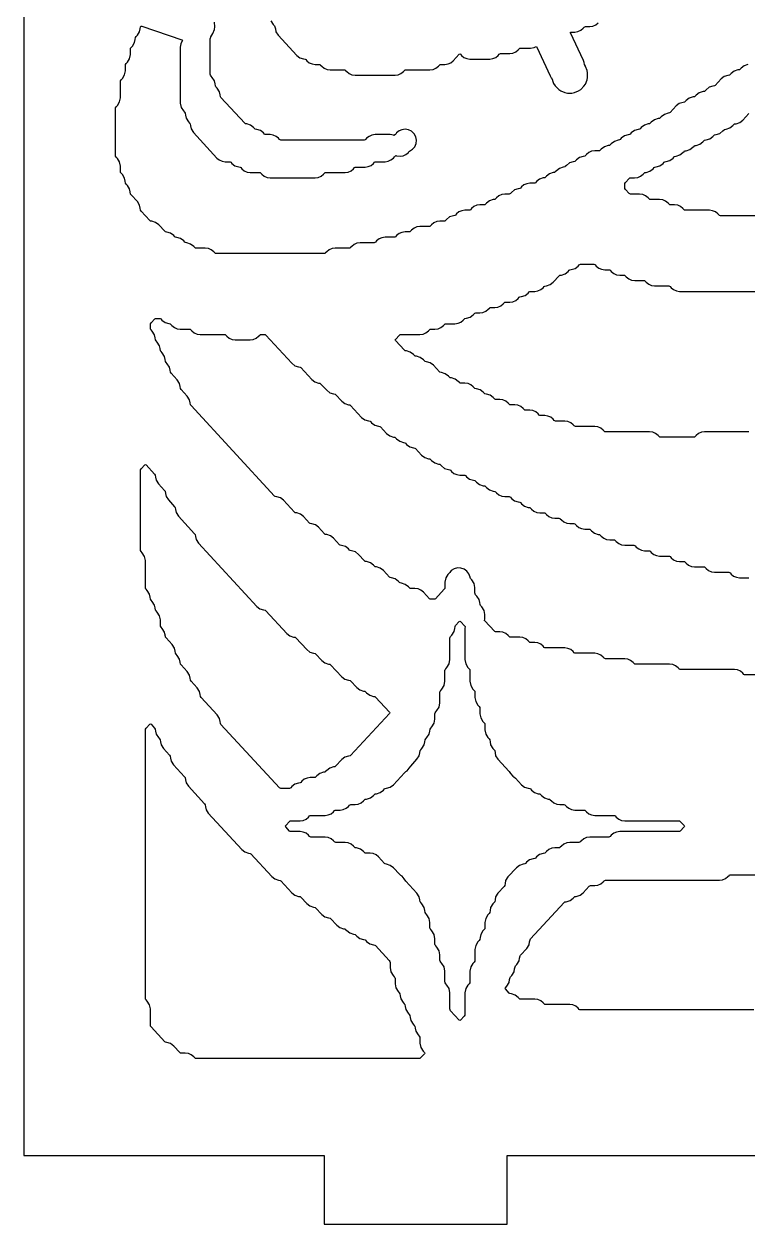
# Model space of a CAD drawing. Header units: millimetres. Extents: x 10 to 410, y 18 to 283.
# Drawn here: x 10 to 41.6, y 157 to 209.5 of the extents above; entities that cross this region are included whole.
import ezdxf

# ---------------------------------------------------------------- set-up
doc = ezdxf.new("R2010")
doc.units = ezdxf.units.MM
doc.layers.add('CUT', color=1, linetype='Continuous')

msp = doc.modelspace()

# ---------------------------------------------------------------- linework, layer by layer
at = {"layer": 'CUT'}
for points in [[(52.134, 157), (60.134, 157), (60.134, 160), (73.2679, 160), (73.2679, 280), (60.134, 280), (60.134, 283), (52.134, 283), (52.134, 280), (31.134, 280), (31.134, 283), (23.134, 283), (23.134, 280), (10, 280), (10, 160), (23.134, 160), (23.134, 157), (31.134, 157), (31.134, 160), (52.134, 160)], [(15.7159, 189.7896), (15.7394, 189.7521), (15.7563, 189.6625), (15.7574, 189.6628), (15.782, 189.5325), (15.8805, 189.3753), (16.1528, 189.0808), (16.1763, 189.0432), (16.1932, 188.9537), (16.1943, 188.9539), (16.2189, 188.8236), (16.3174, 188.6664), (16.5897, 188.3719), (16.6132, 188.3343), (16.6301, 188.2448), (16.6312, 188.245), (16.6558, 188.1147), (16.7543, 187.9576), (17.4635, 187.1905), (17.487, 187.1529), (17.5039, 187.0634), (17.505, 187.0636), (17.5296, 186.9333), (17.6281, 186.7761), (20.1866, 184.0086), (20.3224, 183.9048), (20.4853, 183.8528), (20.5515, 183.8436), (20.5769, 183.8228), (21.4973, 182.8272), (21.6331, 182.7234), (21.796, 182.6713), (21.8623, 182.6622), (21.8876, 182.6414), (22.3711, 182.1183), (22.5069, 182.0145), (22.6698, 181.9625), (22.7361, 181.9533), (22.7614, 181.9325), (23.0265, 181.6458), (23.1623, 181.5419), (23.3251, 181.4899), (23.3914, 181.4807), (23.4167, 181.46), (23.9003, 180.9369), (24.0361, 180.8331), (24.1989, 180.781), (24.2652, 180.7719), (24.2905, 180.7511), (24.5556, 180.4643), (24.6914, 180.3605), (24.8543, 180.3085), (24.9206, 180.2993), (24.9459, 180.2785), (24.9926, 180.228), (25.1283, 180.1242), (25.2912, 180.0722), (25.3575, 180.063), (25.3828, 180.0422), (25.9894, 179.3861), (26.0081, 179.3586), (25.9894, 179.3312), (24.2905, 177.4936), (24.2652, 177.4728), (24.1989, 177.4637), (24.0361, 177.4117), (23.9003, 177.3078), (23.6352, 177.021), (23.6099, 177.0003), (23.5436, 176.9911), (23.3807, 176.9391), (23.2449, 176.8352), (23.1983, 176.7848), (23.173, 176.764), (23.1067, 176.7548), (22.9438, 176.7028), (22.808, 176.599), (22.7614, 176.5485), (22.7361, 176.5277), (22.7036, 176.5232), (22.5198, 176.5232), (22.3841, 176.5044), (22.2586, 176.4495), (22.1527, 176.3626), (22.106, 176.3122), (22.0807, 176.2914), (22.0144, 176.2822), (21.8516, 176.2302), (21.7158, 176.1264), (21.6691, 176.0759), (21.6438, 176.0551), (21.6114, 176.0506), (21.2433, 176.0506), (21.2108, 176.0551), (21.1855, 176.0759), (18.6192, 178.8517), (18.5957, 178.8893), (18.5788, 178.9788), (18.5777, 178.9786), (18.5531, 179.1089), (18.4546, 179.2661), (17.7454, 180.0332), (17.7219, 180.0707), (17.705, 180.1602), (17.7039, 180.16), (17.6793, 180.2903), (17.5808, 180.4475), (17.3085, 180.742), (17.285, 180.7796), (17.2681, 180.8691), (17.267, 180.8689), (17.2424, 180.9992), (17.1439, 181.1564), (16.8716, 181.4509), (16.8481, 181.4884), (16.8312, 181.578), (16.8301, 181.5778), (16.8055, 181.7081), (16.707, 181.8652), (16.6532, 181.9235), (16.6296, 181.961), (16.6127, 182.0505), (16.6116, 182.0503), (16.587, 182.1806), (16.4885, 182.3378), (16.2163, 182.6323), (16.1927, 182.6699), (16.1758, 182.7594), (16.1747, 182.7592), (16.1501, 182.8895), (16.0516, 183.0467), (15.9978, 183.1049), (15.9743, 183.1425), (15.9661, 183.186), (15.9661, 183.4161), (15.9317, 183.5983), (15.8332, 183.7555), (15.7794, 183.8138), (15.7558, 183.8513), (15.7389, 183.9408), (15.7378, 183.9406), (15.7132, 184.0709), (15.6147, 184.2281), (15.5609, 184.2863), (15.5374, 184.3239), (15.5205, 184.4134), (15.5193, 184.4132), (15.4948, 184.5435), (15.3963, 184.7007), (15.3425, 184.7589), (15.3189, 184.7965), (15.3107, 184.84), (15.3107, 186.0153), (15.2763, 186.1975), (15.1778, 186.3547), (15.124, 186.4129), (15.1005, 186.4505), (15.0923, 186.494), (15.0923, 189.9448), (15.1005, 189.9883), (15.124, 190.0259), (15.2826, 190.1975), (15.3107, 190.2193), (15.3388, 190.1975)], [(29.2915, 183.0467), (29.2915, 181.6809), (29.3259, 181.4987), (29.4244, 181.3415), (29.4782, 181.2833), (29.5018, 181.2457), (29.51, 181.2022), (29.51, 180.7358), (29.5444, 180.5535), (29.6428, 180.3964), (29.6967, 180.3381), (29.7202, 180.3006), (29.7284, 180.257), (29.7284, 180.0269), (29.7628, 179.8447), (29.8613, 179.6875), (29.9151, 179.6293), (29.9387, 179.5917), (29.9469, 179.5482), (29.9469, 179.3181), (29.9813, 179.1358), (30.0797, 178.9787), (30.1336, 178.9204), (30.1571, 178.8829), (30.1653, 178.8393), (30.1653, 178.6092), (30.1997, 178.427), (30.2982, 178.2698), (30.352, 178.2116), (30.3756, 178.174), (30.3925, 178.0845), (30.3936, 178.0847), (30.4182, 177.9544), (30.5166, 177.7972), (30.5705, 177.739), (30.594, 177.7014), (30.6109, 177.6119), (30.612, 177.6121), (30.6366, 177.4818), (30.7351, 177.3246), (31.2258, 176.7938), (31.2874, 176.6955), (31.3846, 176.5823), (31.436, 176.55), (31.4994, 176.4979), (31.7645, 176.2112), (31.9003, 176.1073), (32.0632, 176.0553), (32.1294, 176.0461), (32.1547, 176.0254), (32.2014, 175.9749), (32.3372, 175.871), (32.5001, 175.819), (32.5663, 175.8099), (32.5916, 175.7891), (32.6383, 175.7386), (32.7741, 175.6348), (32.937, 175.5827), (33.0032, 175.5736), (33.0285, 175.5528), (33.0752, 175.5023), (33.1811, 175.4154), (33.3066, 175.3605), (33.4423, 175.3418), (33.6261, 175.3418), (33.6586, 175.3373), (33.6839, 175.3165), (33.7305, 175.2661), (33.8364, 175.1792), (33.962, 175.1243), (34.0977, 175.1055), (34.4999, 175.1055), (34.5324, 175.101), (34.5577, 175.0802), (34.6043, 175.0298), (34.7102, 174.9429), (34.8358, 174.888), (34.9715, 174.8692), (35.8106, 174.8692), (35.8431, 174.8647), (35.8684, 174.8439), (35.915, 174.7935), (36.0209, 174.7066), (36.1465, 174.6517), (36.2822, 174.6329), (38.6505, 174.6329), (38.6829, 174.6284), (38.7083, 174.6076), (38.878, 174.4241), (38.8966, 174.3966), (38.878, 174.3692), (38.7083, 174.1856), (38.6829, 174.1648), (38.6505, 174.1603), (36.0637, 174.1603), (35.928, 174.1416), (35.8025, 174.0867), (35.6966, 173.9998), (35.6499, 173.9493), (35.6246, 173.9285), (35.5922, 173.9241), (34.753, 173.9241), (34.6173, 173.9053), (34.4918, 173.8504), (34.3859, 173.7635), (34.3392, 173.713), (34.3139, 173.6923), (34.2815, 173.6878), (33.8792, 173.6878), (33.7435, 173.669), (33.618, 173.6141), (33.5121, 173.5272), (33.4654, 173.4767), (33.4401, 173.456), (33.4077, 173.4515), (33.2239, 173.4515), (33.0882, 173.4327), (32.9626, 173.3778), (32.8567, 173.2909), (32.8101, 173.2405), (32.7848, 173.2197), (32.7185, 173.2105), (32.5557, 173.1585), (32.4199, 173.0547), (32.3732, 173.0042), (32.3479, 172.9834), (32.2816, 172.9742), (32.1188, 172.9222), (31.983, 172.8184), (31.9363, 172.7679), (31.911, 172.7471), (31.8447, 172.7379), (31.6819, 172.6859), (31.5461, 172.5821), (31.172, 172.1775), (31.0735, 172.0203), (31.0489, 171.89), (31.0478, 171.8902), (31.0309, 171.8007), (31.0074, 171.7631), (30.7351, 171.4686), (30.6366, 171.3114), (30.612, 171.1811), (30.6109, 171.1813), (30.594, 171.0918), (30.5705, 171.0543), (30.5166, 170.996), (30.4182, 170.8389), (30.3936, 170.7086), (30.3925, 170.7088), (30.3756, 170.6193), (30.352, 170.5817), (30.2982, 170.5235), (30.1997, 170.3663), (30.1653, 170.184), (30.1653, 169.9539), (30.1571, 169.9104), (30.1336, 169.8728), (30.0797, 169.8146), (29.9813, 169.6574), (29.9567, 169.5271), (29.9556, 169.5273), (29.9387, 169.4378), (29.9151, 169.4003), (29.8613, 169.342), (29.7628, 169.1848), (29.7284, 169.0026), (29.7284, 168.5362), (29.7202, 168.4927), (29.6967, 168.4551), (29.6428, 168.3969), (29.5444, 168.2397), (29.51, 168.0574), (29.51, 167.5911), (29.5018, 167.5475), (29.4782, 167.51), (29.4244, 167.4517), (29.3259, 167.2946), (29.2915, 167.1123), (29.2915, 166.1734), (29.2833, 166.1298), (29.2598, 166.0922), (29.1011, 165.9206), (29.0731, 165.8989), (29.045, 165.9206), (28.6679, 166.3285), (28.6444, 166.3661), (28.6362, 166.4096), (28.6362, 167.1123), (28.6018, 167.2946), (28.5033, 167.4517), (28.4495, 167.51), (28.4259, 167.5475), (28.4177, 167.5911), (28.4177, 168.0574), (28.3833, 168.2397), (28.2849, 168.3969), (28.231, 168.4551), (28.2075, 168.4927), (28.1993, 168.5362), (28.1993, 168.7663), (28.1649, 168.9486), (28.0664, 169.1057), (28.0126, 169.164), (27.989, 169.2015), (27.9808, 169.2451), (27.9808, 169.4752), (27.9464, 169.6574), (27.848, 169.8146), (27.7941, 169.8728), (27.7706, 169.9104), (27.7624, 169.9539), (27.7624, 170.184), (27.728, 170.3663), (27.6295, 170.5235), (27.5757, 170.5817), (27.5521, 170.6193), (27.5352, 170.7088), (27.5341, 170.7086), (27.5095, 170.8389), (27.4111, 170.996), (27.3572, 171.0543), (27.3337, 171.0918), (27.3168, 171.1813), (27.3157, 171.1811), (27.2911, 171.3114), (27.1926, 171.4686), (26.7019, 171.9994), (26.6403, 172.0977), (26.5431, 172.2109), (26.4917, 172.2433), (26.4283, 172.2953), (26.1632, 172.5821), (26.0274, 172.6859), (25.8646, 172.7379), (25.7983, 172.7471), (25.773, 172.7679), (25.5079, 173.0546), (25.402, 173.1415), (25.2764, 173.1964), (25.1407, 173.2152), (24.9569, 173.2152), (24.9245, 173.2197), (24.8992, 173.2405), (24.8525, 173.2909), (24.7167, 173.3948), (24.5539, 173.4468), (24.4876, 173.456), (24.4623, 173.4767), (24.4156, 173.5272), (24.3097, 173.6141), (24.1842, 173.669), (24.0485, 173.6878), (23.6462, 173.6878), (23.6138, 173.6923), (23.5885, 173.713), (23.5418, 173.7635), (23.4359, 173.8504), (23.3104, 173.9053), (23.1747, 173.9241), (22.554, 173.9241), (22.5215, 173.9285), (22.4962, 173.9493), (22.4496, 173.9998), (22.3437, 174.0867), (22.2181, 174.1416), (22.0824, 174.1603), (21.6802, 174.1603), (21.6477, 174.1648), (21.6224, 174.1856), (21.4527, 174.3692), (21.434, 174.3966), (21.4527, 174.4241), (21.6224, 174.6076), (21.6477, 174.6284), (21.6802, 174.6329), (22.0824, 174.6329), (22.2181, 174.6517), (22.3437, 174.7066), (22.4496, 174.7935), (22.4962, 174.8439), (22.5215, 174.8647), (22.554, 174.8692), (23.1747, 174.8692), (23.3104, 174.888), (23.4359, 174.9429), (23.5418, 175.0298), (23.5885, 175.0802), (23.6138, 175.101), (23.6462, 175.1055), (23.83, 175.1055), (23.9657, 175.1243), (24.0913, 175.1792), (24.1972, 175.2661), (24.2438, 175.3165), (24.2691, 175.3373), (24.3016, 175.3418), (24.4854, 175.3418), (24.6211, 175.3605), (24.7466, 175.4154), (24.8525, 175.5023), (24.8992, 175.5528), (24.9245, 175.5736), (24.9908, 175.5827), (25.1536, 175.6348), (25.2894, 175.7386), (25.3361, 175.7891), (25.3614, 175.8099), (25.4277, 175.819), (25.5905, 175.871), (25.7263, 175.9749), (25.773, 176.0254), (25.7983, 176.0461), (25.8646, 176.0553), (26.0274, 176.1073), (26.1632, 176.2112), (26.6468, 176.7342), (26.7102, 176.7862), (26.7616, 176.8186), (26.8587, 176.9318), (26.9203, 177.0301), (27.1926, 177.3246), (27.2911, 177.4818), (27.3157, 177.6121), (27.3168, 177.6119), (27.3337, 177.7014), (27.3572, 177.739), (27.4111, 177.7972), (27.5095, 177.9544), (27.5341, 178.0847), (27.5352, 178.0845), (27.5521, 178.174), (27.5757, 178.2116), (27.6295, 178.2698), (27.728, 178.427), (27.7526, 178.5573), (27.7537, 178.5571), (27.7706, 178.6466), (27.7941, 178.6841), (27.848, 178.7424), (27.9464, 178.8995), (27.9808, 179.0818), (27.9808, 179.3119), (27.989, 179.3554), (28.0126, 179.393), (28.0664, 179.4512), (28.1649, 179.6084), (28.1993, 179.7907), (28.1993, 180.257), (28.2075, 180.3006), (28.231, 180.3381), (28.2849, 180.3964), (28.3833, 180.5535), (28.4177, 180.7358), (28.4177, 181.2022), (28.4259, 181.2457), (28.4495, 181.2833), (28.5033, 181.3415), (28.6018, 181.4987), (28.6362, 181.6809), (28.6362, 182.6199), (28.6444, 182.6634), (28.6679, 182.701), (28.7218, 182.7592), (28.8202, 182.9164), (28.8448, 183.0467), (28.846, 183.0465), (28.8628, 183.136), (28.8864, 183.1736), (29.045, 183.3452), (29.0731, 183.3669), (29.1011, 183.3452), (29.2915, 183.1392), (29.2947, 183.1422), (29.3051, 183.1303)], [(15.7159, 178.6841), (15.7394, 178.6466), (15.7563, 178.5571), (15.7574, 178.5573), (15.782, 178.427), (15.8805, 178.2698), (15.9343, 178.2116), (15.9578, 178.174), (15.9747, 178.0845), (15.9759, 178.0847), (16.0005, 177.9544), (16.0989, 177.7972), (16.3712, 177.5027), (16.3947, 177.4651), (16.4116, 177.3756), (16.4128, 177.3758), (16.4374, 177.2455), (16.5358, 177.0884), (17.0266, 176.5576), (17.0501, 176.52), (17.067, 176.4305), (17.0681, 176.4307), (17.0927, 176.3004), (17.1912, 176.1432), (17.9004, 175.3761), (17.9239, 175.3386), (17.9408, 175.249), (17.9419, 175.2493), (17.9665, 175.1189), (18.065, 174.9618), (19.5313, 173.3757), (19.6671, 173.2719), (19.8299, 173.2199), (19.8962, 173.2107), (19.9215, 173.1899), (20.842, 172.1943), (20.9778, 172.0905), (21.1406, 172.0384), (21.2069, 172.0293), (21.2322, 172.0085), (21.7158, 171.4854), (21.8516, 171.3816), (22.0144, 171.3296), (22.0807, 171.3204), (22.106, 171.2996), (22.3711, 171.0129), (22.5069, 170.909), (22.6698, 170.857), (22.7361, 170.8478), (22.7614, 170.8271), (23.0265, 170.5403), (23.1623, 170.4364), (23.3251, 170.3844), (23.3914, 170.3753), (23.4167, 170.3545), (23.6818, 170.0677), (23.8176, 169.9639), (23.9805, 169.9119), (24.0468, 169.9027), (24.0721, 169.8819), (24.1187, 169.8314), (24.2545, 169.7276), (24.4174, 169.6756), (24.4837, 169.6664), (24.509, 169.6456), (24.5556, 169.5951), (24.6914, 169.4913), (24.8543, 169.4393), (24.9206, 169.4301), (24.9459, 169.4093), (24.9926, 169.3589), (25.1283, 169.255), (25.2912, 169.203), (25.3575, 169.1938), (25.3828, 169.173), (25.983, 168.5238), (26.0066, 168.4862), (26.0148, 168.4427), (26.0148, 168.2126), (26.0492, 168.0303), (26.1476, 167.8732), (26.2015, 167.8149), (26.225, 167.7774), (26.2332, 167.7338), (26.2332, 167.5037), (26.2676, 167.3215), (26.3661, 167.1643), (26.4199, 167.1061), (26.4435, 167.0685), (26.4603, 166.979), (26.4615, 166.9792), (26.4861, 166.8489), (26.5845, 166.6917), (26.6384, 166.6335), (26.6619, 166.5959), (26.6788, 166.5064), (26.6799, 166.5066), (26.7045, 166.3763), (26.803, 166.2192), (26.8568, 166.1609), (26.8804, 166.1234), (26.8972, 166.0338), (26.8984, 166.0341), (26.923, 165.9038), (27.0214, 165.7466), (27.0753, 165.6884), (27.0988, 165.6508), (27.1157, 165.5613), (27.1168, 165.5615), (27.1414, 165.4312), (27.2399, 165.274), (27.2937, 165.2158), (27.3173, 165.1782), (27.3255, 165.1347), (27.3255, 164.9046), (27.3599, 164.7223), (27.4583, 164.5652), (27.5185, 164.5), (27.5372, 164.4726), (27.5185, 164.4451), (27.3488, 164.2616), (27.3235, 164.2408), (27.2911, 164.2363), (17.5296, 164.2363), (17.4972, 164.2408), (17.4718, 164.2616), (17.4252, 164.312), (17.3193, 164.3989), (17.1938, 164.4538), (17.0581, 164.4726), (16.8743, 164.4726), (16.8418, 164.4771), (16.8165, 164.4978), (16.5514, 164.7846), (16.4156, 164.8884), (16.2527, 164.9405), (16.1865, 164.9496), (16.1611, 164.9704), (15.5609, 165.6197), (15.5374, 165.6572), (15.5292, 165.7008), (15.5292, 166.4034), (15.4948, 166.5857), (15.3963, 166.7429), (15.3425, 166.8011), (15.3189, 166.8387), (15.3107, 166.8822), (15.3107, 178.603), (15.3189, 178.6466), (15.3425, 178.6841), (15.5011, 178.8557), (15.5292, 178.8775), (15.5572, 178.8557)]]:
    msp.add_lwpolyline(points, close=True, dxfattribs=at)
for points in [[(41.675, 207.7084), (41.5121, 207.6564), (41.3763, 207.5525), (41.3297, 207.5021), (41.3043, 207.4813), (41.2381, 207.4721), (41.0752, 207.4201), (40.9394, 207.3163), (40.8928, 207.2658), (40.8674, 207.245), (40.8012, 207.2358), (40.6383, 207.1838), (40.5025, 207.08), (40.2374, 206.7932), (40.2121, 206.7724), (40.1458, 206.7633), (39.983, 206.7112), (39.8472, 206.6074), (39.8005, 206.5569), (39.7752, 206.5361), (39.7089, 206.527), (39.5461, 206.4749), (39.4103, 206.3711), (39.3636, 206.3206), (39.3383, 206.2998), (39.272, 206.2907), (39.1092, 206.2387), (38.9734, 206.1348), (38.9267, 206.0843), (38.9014, 206.0636), (38.8351, 206.0544), (38.6723, 206.0024), (38.5365, 205.8985), (38.2714, 205.6118), (38.246, 205.591), (38.1798, 205.5818), (38.0169, 205.5298), (37.8811, 205.426), (37.8345, 205.3755), (37.8091, 205.3547), (37.7429, 205.3455), (37.58, 205.2935), (37.4442, 205.1897), (37.3976, 205.1392), (37.3722, 205.1184), (37.306, 205.1092), (37.1431, 205.0572), (37.0073, 204.9534), (36.9607, 204.9029), (36.9353, 204.8821), (36.8691, 204.873), (36.7062, 204.8209), (36.5704, 204.7171), (36.5238, 204.6666), (36.4984, 204.6458), (36.4322, 204.6367), (36.2693, 204.5846), (36.1335, 204.4808), (36.0869, 204.4303), (36.0615, 204.4096), (35.9953, 204.4004), (35.8324, 204.3484), (35.6966, 204.2445), (35.6499, 204.194), (35.6246, 204.1733), (35.5584, 204.1641), (35.3955, 204.1121), (35.2597, 204.0082), (35.213, 203.9578), (35.1877, 203.937), (35.1553, 203.9325), (34.9715, 203.9325), (34.8358, 203.9137), (34.7102, 203.8588), (34.6043, 203.7719), (34.5577, 203.7215), (34.5324, 203.7007), (34.4661, 203.6915), (34.3033, 203.6395), (34.1675, 203.5357), (34.1208, 203.4852), (34.0955, 203.4644), (34.0292, 203.4552), (33.8664, 203.4032), (33.7306, 203.2994), (33.6839, 203.2489), (33.6586, 203.2281), (33.5923, 203.219), (33.4295, 203.1669), (33.2937, 203.0631), (33.247, 203.0126), (33.2217, 202.9918), (33.1554, 202.9827), (32.9926, 202.9306), (32.8568, 202.8268), (32.8101, 202.7763), (32.7848, 202.7555), (32.7185, 202.7464), (32.5557, 202.6944), (32.4199, 202.5905), (32.3732, 202.54), (32.3479, 202.5193), (32.3154, 202.5148), (32.1316, 202.5148), (31.9959, 202.496), (31.8704, 202.4411), (31.7645, 202.3542), (31.7178, 202.3037), (31.6925, 202.283), (31.6262, 202.2738), (31.4634, 202.2218), (31.3276, 202.1179), (31.2809, 202.0675), (31.2556, 202.0467), (31.2232, 202.0422), (31.0394, 202.0422), (30.9037, 202.0234), (30.7781, 201.9685), (30.6722, 201.8816), (30.6256, 201.8312), (30.6003, 201.8104), (30.534, 201.8012), (30.3712, 201.7492), (30.2354, 201.6454), (30.1887, 201.5949), (30.1634, 201.5741), (30.1309, 201.5696), (29.9471, 201.5696), (29.8114, 201.5509), (29.6859, 201.496), (29.58, 201.409), (29.5333, 201.3586), (29.508, 201.3378), (29.4756, 201.3333), (29.2918, 201.3333), (29.1561, 201.3146), (29.0305, 201.2597), (28.9246, 201.1728), (28.878, 201.1223), (28.8527, 201.1015), (28.7864, 201.0924), (28.6236, 201.0403), (28.4878, 200.9365), (28.4411, 200.886), (28.4158, 200.8652), (28.3833, 200.8608), (28.1995, 200.8608), (28.0638, 200.842), (27.9383, 200.7871), (27.8324, 200.7002), (27.7857, 200.6497), (27.7604, 200.629), (27.728, 200.6245), (27.3257, 200.6245), (27.19, 200.6057), (27.0645, 200.5508), (26.9586, 200.4639), (26.9119, 200.4135), (26.8866, 200.3927), (26.8542, 200.3882), (26.6704, 200.3882), (26.5346, 200.3694), (26.4091, 200.3145), (26.3032, 200.2276), (26.2566, 200.1772), (26.2313, 200.1564), (26.1988, 200.1519), (25.7966, 200.1519), (25.6608, 200.1331), (25.5353, 200.0782), (25.4294, 199.9913), (25.3828, 199.9409), (25.3575, 199.9201), (25.325, 199.9156), (24.7043, 199.9156), (24.5686, 199.8968), (24.4431, 199.8419), (24.3372, 199.755), (24.2905, 199.7046), (24.2652, 199.6838), (24.2328, 199.6793), (23.6121, 199.6793), (23.4763, 199.6606), (23.3508, 199.6057), (23.2449, 199.5187), (23.1983, 199.4683), (23.173, 199.4475), (23.1405, 199.443), (18.4034, 199.443), (18.371, 199.4475), (18.3456, 199.4683), (18.299, 199.5187), (18.1931, 199.6057), (18.0676, 199.6606), (17.9319, 199.6793), (17.5296, 199.6793), (17.4972, 199.6838), (17.4718, 199.7046), (17.4252, 199.7551), (17.2894, 199.8589), (17.1265, 199.9109), (17.0603, 199.9201), (17.0349, 199.9409), (16.9883, 199.9914), (16.8525, 200.0952), (16.6896, 200.1472), (16.6234, 200.1564), (16.598, 200.1772), (16.5514, 200.2276), (16.4156, 200.3315), (16.2527, 200.3835), (16.1865, 200.3927), (16.1611, 200.4135), (15.896, 200.7002), (15.7602, 200.8041), (15.5974, 200.8561), (15.5311, 200.8652), (15.5058, 200.886), (15.124, 201.299), (15.1005, 201.3366), (15.0836, 201.4261), (15.0824, 201.4259), (15.0579, 201.5562), (14.9594, 201.7133), (14.6871, 202.0078), (14.6636, 202.0454), (14.6467, 202.1349), (14.6455, 202.1347), (14.621, 202.265), (14.5225, 202.4222), (14.4687, 202.4804), (14.4451, 202.518), (14.4282, 202.6075), (14.4271, 202.6073), (14.4025, 202.7376), (14.304, 202.8948), (14.2502, 202.953), (14.2267, 202.9906), (14.2185, 203.0341), (14.2185, 203.2642), (14.1841, 203.4465), (14.0856, 203.6036), (14.0318, 203.6619), (14.0082, 203.6994), (14, 203.743), (14, 205.776), (14.0082, 205.8196), (14.0318, 205.8571), (14.0856, 205.9154), (14.1841, 206.0725), (14.2185, 206.2548), (14.2185, 206.9574), (14.2267, 207.001), (14.2502, 207.0386), (14.304, 207.0968), (14.4025, 207.254), (14.4369, 207.4362), (14.4369, 207.6663), (14.4451, 207.7099), (14.4687, 207.7474), (14.5225, 207.8057), (14.621, 207.9628), (14.6554, 208.1451), (14.6554, 208.3752), (14.6636, 208.4187), (14.6871, 208.4563), (14.7409, 208.5145), (14.8394, 208.6717), (14.864, 208.802), (14.8651, 208.8018), (14.882, 208.8913), (14.9056, 208.9289), (14.9594, 208.9871), (15.0579, 209.1443), (15.0824, 209.2746), (15.0836, 209.2744), (15.1005, 209.3639), (15.1137, 209.385), (15.1201, 209.3901), (15.1529, 209.384), (16.9056, 208.7852), (16.9351, 208.7693), (16.9218, 208.7491), (16.8608, 208.6179), (16.8399, 208.4748), (16.8399, 206.0185), (16.8743, 205.8362), (16.9727, 205.6791), (17.0266, 205.6208), (17.0501, 205.5833), (17.067, 205.4938), (17.0681, 205.494), (17.0927, 205.3637), (17.1912, 205.2065), (17.245, 205.1483), (17.2685, 205.1107), (17.2854, 205.0212), (17.2866, 205.0214), (17.3112, 204.8911), (17.4096, 204.7339), (18.439, 203.6205), (18.5449, 203.5336), (18.6704, 203.4787), (18.8061, 203.4599), (18.9899, 203.4599), (19.0224, 203.4554), (19.0477, 203.4346), (19.0944, 203.3842), (19.2302, 203.2803), (19.393, 203.2283), (19.4593, 203.2191), (19.4846, 203.1984), (19.5313, 203.1479), (19.6372, 203.061), (19.7627, 203.0061), (19.8984, 202.9873), (20.3006, 202.9873), (20.3331, 202.9829), (20.3584, 202.9621), (20.4051, 202.9116), (20.511, 202.8247), (20.6365, 202.7698), (20.7722, 202.7511), (22.7378, 202.7511), (22.8735, 202.7698), (22.999, 202.8247), (23.1049, 202.9116), (23.1516, 202.9621), (23.1769, 202.9829), (23.2093, 202.9873), (24.0485, 202.9873), (24.1842, 203.0061), (24.3097, 203.061), (24.4156, 203.1479), (24.4623, 203.1984), (24.4876, 203.2191), (24.52, 203.2236), (24.9223, 203.2236), (25.058, 203.2424), (25.1835, 203.2973), (25.2894, 203.3842), (25.3361, 203.4346), (25.3614, 203.4554), (25.3938, 203.4599), (25.7961, 203.4599), (25.9318, 203.4787), (26.0573, 203.5336), (26.1632, 203.6205), (26.2099, 203.6709), (26.2568, 203.7094), (26.2851, 203.7273), (26.3021, 203.719), (26.4514, 203.6962), (26.5871, 203.715), (26.7127, 203.7699), (26.8186, 203.8568), (26.8589, 203.9164), (26.8707, 203.9195), (26.9984, 204.0003), (27.0961, 204.1154), (27.155, 204.2545), (27.1696, 204.4049), (27.1387, 204.5527), (27.065, 204.6846), (26.9554, 204.7885), (26.8197, 204.8548), (26.6704, 204.8776), (26.5346, 204.8589), (26.4091, 204.804), (26.3032, 204.7171), (26.3032, 204.7171), (26.2629, 204.6575), (26.2511, 204.6543), (26.2511, 204.6543), (26.1814, 204.6102), (26.1643, 204.6185), (26.015, 204.6414), (25.3597, 204.6414), (25.2239, 204.6226), (25.0984, 204.5677), (24.9925, 204.4808), (24.9459, 204.4303), (24.9206, 204.4096), (24.8881, 204.4051), (21.2433, 204.4051), (21.2108, 204.4096), (21.1855, 204.4303), (21.1389, 204.4808), (21.033, 204.5677), (20.9074, 204.6226), (20.7717, 204.6414), (20.5879, 204.6414), (20.5555, 204.6458), (20.5302, 204.6666), (20.4835, 204.7171), (20.3477, 204.8209), (20.1848, 204.873), (20.1186, 204.8821), (20.0933, 204.9029), (20.0466, 204.9534), (19.9108, 205.0572), (19.7479, 205.1092), (19.6817, 205.1184), (19.6563, 205.1392), (18.6192, 206.261), (18.5957, 206.2986), (18.5788, 206.3881), (18.5777, 206.3879), (18.5531, 206.5182), (18.4546, 206.6754), (18.4008, 206.7336), (18.3772, 206.7712), (18.3603, 206.8607), (18.3592, 206.8605), (18.3346, 206.9908), (18.2361, 207.1479), (18.1823, 207.2062), (18.1588, 207.2437), (18.1506, 207.2873), (18.1506, 208.8344), (18.1562, 208.871), (18.1746, 208.9082), (18.175, 208.9089), (18.1799, 208.9155), (18.2655, 209.063), (18.3285, 209.2476), (18.3435, 209.3599), (18.3311, 209.5546)], [(20.8064, 209.6168), (20.9048, 209.4597), (20.9587, 209.4014), (20.9822, 209.3639), (20.9991, 209.2744), (21.0002, 209.2746), (21.0248, 209.1443), (21.1233, 208.9871), (21.9342, 208.1099), (22.07, 208.0061), (22.2329, 207.954), (22.2992, 207.9449), (22.3245, 207.9241), (22.3711, 207.8737), (22.477, 207.7867), (22.6025, 207.7318), (22.7383, 207.7131), (22.9221, 207.7131), (22.9545, 207.7086), (22.9798, 207.6878), (23.0265, 207.6374), (23.1324, 207.5505), (23.2579, 207.4956), (23.3936, 207.4768), (24.0143, 207.4768), (24.0468, 207.4723), (24.0721, 207.4515), (24.1187, 207.4011), (24.2246, 207.3142), (24.3501, 207.2593), (24.4859, 207.2405), (26.233, 207.2405), (26.3687, 207.2593), (26.4942, 207.3142), (26.6001, 207.4011), (26.6468, 207.4515), (26.6721, 207.4723), (26.7045, 207.4768), (27.7621, 207.4768), (27.8978, 207.4956), (28.0234, 207.5505), (28.1293, 207.6374), (28.1759, 207.6878), (28.2012, 207.7086), (28.2337, 207.7131), (28.4175, 207.7131), (28.5532, 207.7318), (28.6787, 207.7867), (28.7846, 207.8737), (29.045, 208.1553), (29.0731, 208.1771), (29.1011, 208.1553), (29.1431, 208.1099), (29.249, 208.023), (29.3745, 207.9681), (29.5102, 207.9494), (30.3835, 207.9494), (30.5193, 207.9681), (30.6448, 208.023), (30.7507, 208.1099), (30.7973, 208.1604), (30.8226, 208.1812), (30.8551, 208.1857), (31.2573, 208.1857), (31.3931, 208.2044), (31.5186, 208.2593), (31.6245, 208.3462), (31.6711, 208.3967), (31.6964, 208.4175), (31.7289, 208.4219), (32.1594, 208.4219), (32.3217, 208.449), (32.3838, 208.4826), (32.4233, 208.4963), (32.4432, 208.4671), (33.0212, 207.2175), (33.0708, 207.133), (33.0795, 207.1211), (33.1221, 207.0239), (33.125, 207.0091), (33.1692, 206.8812), (33.246, 206.7697), (33.2859, 206.726), (33.2878, 206.7277), (33.396, 206.6196), (33.4901, 206.5567), (33.6704, 206.482), (33.7814, 206.4599), (33.9765, 206.4599), (34.0876, 206.482), (34.2678, 206.5567), (34.362, 206.6196), (34.4999, 206.7575), (34.5628, 206.8517), (34.6375, 207.0319), (34.6596, 207.143), (34.6596, 207.3381), (34.6375, 207.4491), (34.5628, 207.6293), (34.5609, 207.6322), (34.526, 207.7118), (34.5056, 207.7966), (34.4734, 207.8892), (33.9166, 209.0928), (33.9078, 209.1252), (33.9409, 209.1308), (34.0972, 209.1308), (34.2329, 209.1496), (34.3584, 209.2045), (34.4643, 209.2914), (34.511, 209.3418), (34.5363, 209.3626), (34.5687, 209.3671), (34.7526, 209.3671), (34.8883, 209.3859), (35.0138, 209.4408), (35.1197, 209.5277)], [(44.3302, 201.097), (40.4669, 201.097), (40.4345, 201.1015), (40.4091, 201.1223), (40.3625, 201.1728), (40.2566, 201.2597), (40.1311, 201.3146), (39.9954, 201.3333), (38.9378, 201.3333), (38.9053, 201.3378), (38.88, 201.3586), (38.8333, 201.409), (38.7274, 201.496), (38.6019, 201.5509), (38.4662, 201.5696), (38.2824, 201.5696), (38.25, 201.5741), (38.2246, 201.5949), (38.178, 201.6453), (38.0721, 201.7322), (37.9466, 201.7871), (37.8109, 201.8059), (37.4086, 201.8059), (37.3762, 201.8104), (37.3508, 201.8312), (37.3042, 201.8816), (37.1983, 201.9685), (37.0728, 202.0234), (36.9371, 202.0422), (36.5348, 202.0422), (36.5024, 202.0467), (36.477, 202.0675), (36.3137, 202.2441), (36.2902, 202.2817), (36.2819, 202.3253), (36.2819, 202.468), (36.2902, 202.5116), (36.3137, 202.5491), (36.477, 202.7258), (36.5024, 202.7466), (36.5348, 202.7511), (36.7186, 202.7511), (36.8543, 202.7698), (36.9798, 202.8247), (37.0857, 202.9116), (37.1324, 202.9621), (37.1577, 202.9829), (37.224, 202.992), (37.3868, 203.044), (37.5226, 203.1479), (37.5693, 203.1984), (37.5946, 203.2191), (37.6609, 203.2283), (37.8237, 203.2803), (37.9595, 203.3842), (38.0062, 203.4346), (38.0315, 203.4554), (38.0978, 203.4646), (38.2606, 203.5166), (38.3964, 203.6205), (38.4431, 203.6709), (38.4684, 203.6917), (38.5347, 203.7009), (38.6975, 203.7529), (38.8333, 203.8567), (38.88, 203.9072), (38.9053, 203.928), (38.9716, 203.9372), (39.1344, 203.9892), (39.2702, 204.093), (39.3169, 204.1435), (39.3422, 204.1643), (39.4085, 204.1735), (39.5713, 204.2255), (39.7071, 204.3293), (39.7538, 204.3798), (39.7791, 204.4006), (39.8454, 204.4097), (40.0082, 204.4618), (40.144, 204.5656), (40.1907, 204.6161), (40.216, 204.6369), (40.2823, 204.646), (40.4451, 204.6981), (40.5809, 204.8019), (40.6276, 204.8524), (40.6529, 204.8731), (40.7192, 204.8823), (40.882, 204.9343), (41.0178, 205.0382), (41.0645, 205.0887), (41.0898, 205.1094), (41.1561, 205.1186), (41.3189, 205.1706), (41.4547, 205.2745), (41.7198, 205.5612)], [(41.7088, 191.6456), (39.7774, 191.6456), (39.6417, 191.6268), (39.5162, 191.5719), (39.4102, 191.485), (39.3636, 191.4346), (39.3383, 191.4138), (39.3058, 191.4093), (37.8455, 191.4093), (37.8131, 191.4138), (37.7877, 191.4346), (37.7411, 191.485), (37.6352, 191.5719), (37.5097, 191.6268), (37.374, 191.6456), (35.4426, 191.6456), (35.4101, 191.6501), (35.3848, 191.6708), (35.3381, 191.7213), (35.2322, 191.8082), (35.1067, 191.8631), (34.971, 191.8819), (34.1318, 191.8819), (34.0994, 191.8863), (34.0741, 191.9071), (34.0274, 191.9576), (33.9215, 192.0445), (33.796, 192.0994), (33.6603, 192.1181), (33.258, 192.1181), (33.2256, 192.1226), (33.2003, 192.1434), (33.1536, 192.1939), (33.0477, 192.2808), (32.9222, 192.3357), (32.7865, 192.3544), (32.6027, 192.3544), (32.5702, 192.3589), (32.5449, 192.3797), (32.4983, 192.4301), (32.3924, 192.517), (32.2669, 192.5719), (32.1311, 192.5907), (31.9473, 192.5907), (31.9149, 192.5952), (31.8896, 192.616), (31.8429, 192.6664), (31.737, 192.7533), (31.6115, 192.8082), (31.4758, 192.827), (31.292, 192.827), (31.2595, 192.8315), (31.2342, 192.8523), (31.1876, 192.9027), (31.0817, 192.9896), (30.9562, 193.0445), (30.8204, 193.0633), (30.6366, 193.0633), (30.6042, 193.0678), (30.5789, 193.0886), (30.5322, 193.139), (30.3964, 193.2429), (30.2336, 193.2949), (30.1673, 193.3041), (30.142, 193.3248), (30.0953, 193.3753), (29.9595, 193.4792), (29.7967, 193.5312), (29.7304, 193.5404), (29.7051, 193.5611), (29.6584, 193.6116), (29.5525, 193.6985), (29.427, 193.7534), (29.2913, 193.7722), (29.1075, 193.7722), (29.075, 193.7766), (29.0497, 193.7974), (29.003, 193.8479), (28.8672, 193.9517), (28.7044, 194.0038), (28.6381, 194.0129), (28.6128, 194.0337), (28.5661, 194.0842), (28.4303, 194.188), (28.2675, 194.24), (28.2012, 194.2492), (28.1759, 194.27), (27.9108, 194.5568), (27.775, 194.6606), (27.6122, 194.7126), (27.5459, 194.7218), (27.5206, 194.7426), (27.4739, 194.793), (27.3381, 194.8969), (27.1753, 194.9489), (27.109, 194.9581), (27.0837, 194.9789), (27.037, 195.0293), (26.9012, 195.1332), (26.7384, 195.1852), (26.6721, 195.1944), (26.6468, 195.2151), (26.2586, 195.635), (26.2399, 195.6624), (26.2586, 195.6899), (26.4283, 195.8735), (26.4536, 195.8942), (26.4861, 195.8987), (27.3252, 195.8987), (27.4609, 195.9175), (27.5865, 195.9724), (27.6924, 196.0593), (27.739, 196.1098), (27.7643, 196.1305), (27.7968, 196.135), (27.9806, 196.135), (28.1163, 196.1538), (28.2418, 196.2087), (28.3477, 196.2956), (28.3944, 196.346), (28.4197, 196.3668), (28.4521, 196.3713), (28.8544, 196.3713), (28.9901, 196.3901), (29.1156, 196.445), (29.2215, 196.5319), (29.2682, 196.5823), (29.2935, 196.6031), (29.3598, 196.6123), (29.5226, 196.6643), (29.6584, 196.7681), (29.7051, 196.8186), (29.7304, 196.8394), (29.7628, 196.8439), (29.9466, 196.8439), (30.0824, 196.8627), (30.2079, 196.9176), (30.3138, 197.0045), (30.3604, 197.0549), (30.3857, 197.0757), (30.4182, 197.0802), (30.602, 197.0802), (30.7377, 197.0989), (30.8632, 197.1538), (30.9691, 197.2407), (31.0158, 197.2912), (31.0411, 197.312), (31.0735, 197.3165), (31.2573, 197.3165), (31.3931, 197.3352), (31.5186, 197.3901), (31.6245, 197.477), (31.6711, 197.5275), (31.6964, 197.5483), (31.7627, 197.5574), (31.9256, 197.6094), (32.0614, 197.7133), (32.108, 197.7638), (32.1333, 197.7845), (32.1658, 197.789), (32.3496, 197.789), (32.4853, 197.8078), (32.6108, 197.8627), (32.7167, 197.9496), (32.7634, 198), (32.7887, 198.0208), (32.855, 198.03), (33.0178, 198.082), (33.1536, 198.1859), (33.4187, 198.4726), (33.444, 198.4934), (33.5103, 198.5026), (33.6732, 198.5546), (33.809, 198.6584), (33.8556, 198.7089), (33.8809, 198.7297), (33.9472, 198.7389), (34.1101, 198.7909), (34.2459, 198.8947), (34.2925, 198.9452), (34.3178, 198.966), (34.3503, 198.9705), (34.9368, 198.9705), (34.9693, 198.966), (34.9946, 198.9452), (35.0412, 198.8948), (35.1471, 198.8078), (35.2727, 198.7529), (35.4084, 198.7342), (35.5922, 198.7342), (35.6246, 198.7297), (35.6499, 198.7089), (35.6966, 198.6585), (35.8025, 198.5716), (35.928, 198.5167), (36.0637, 198.4979), (36.2475, 198.4979), (36.28, 198.4934), (36.3053, 198.4726), (36.3519, 198.4222), (36.4578, 198.3353), (36.5834, 198.2804), (36.7191, 198.2616), (37.1213, 198.2616), (37.1538, 198.2571), (37.1791, 198.2363), (37.2257, 198.1859), (37.3316, 198.099), (37.4572, 198.0441), (37.5929, 198.0253), (38.2136, 198.0253), (38.246, 198.0208), (38.2714, 198), (38.318, 197.9496), (38.4239, 197.8627), (38.5494, 197.8078), (38.6851, 197.789), (42.8352, 197.789)], [(46.7331, 181.0127), (41.5592, 181.0127), (41.5267, 181.0171), (41.5014, 181.0379), (41.4548, 181.0884), (41.3488, 181.1753), (41.2233, 181.2302), (41.0876, 181.2489), (38.7193, 181.2489), (38.6869, 181.2534), (38.6615, 181.2742), (38.6149, 181.3247), (38.509, 181.4116), (38.3835, 181.4665), (38.2478, 181.4852), (36.7533, 181.4852), (36.7208, 181.4897), (36.6955, 181.5105), (36.6488, 181.5609), (36.5429, 181.6479), (36.4174, 181.7027), (36.2817, 181.7215), (35.4426, 181.7215), (35.4101, 181.726), (35.3848, 181.7468), (35.3381, 181.7972), (35.2322, 181.8841), (35.1067, 181.939), (34.971, 181.9578), (34.1318, 181.9578), (34.0994, 181.9623), (34.0741, 181.9831), (34.0274, 182.0335), (33.9215, 182.1204), (33.796, 182.1753), (33.6603, 182.1941), (32.8211, 182.1941), (32.7887, 182.1986), (32.7634, 182.2194), (32.7167, 182.2698), (32.6108, 182.3567), (32.4853, 182.4116), (32.3496, 182.4304), (32.1658, 182.4304), (32.1333, 182.4349), (32.108, 182.4556), (32.0614, 182.5061), (31.9555, 182.593), (31.83, 182.6479), (31.6942, 182.6667), (31.292, 182.6667), (31.2595, 182.6712), (31.2342, 182.6919), (31.1876, 182.7424), (31.0817, 182.8293), (30.9562, 182.8842), (30.8204, 182.903), (30.6366, 182.903), (30.6042, 182.9074), (30.5789, 182.9282), (30.1653, 183.3755), (30.1622, 183.3726), (30.1517, 183.3845), (30.1653, 183.468), (30.1653, 183.6524), (30.1309, 183.8346), (30.0325, 183.9918), (29.9786, 184.05), (29.9551, 184.0876), (29.9382, 184.1771), (29.9371, 184.1769), (29.9125, 184.3072), (29.814, 184.4644), (29.7602, 184.5226), (29.7366, 184.5602), (29.7284, 184.6037), (29.7284, 184.8338), (29.694, 185.0161), (29.5956, 185.1732), (29.5417, 185.2315), (29.5182, 185.269), (29.5147, 185.2875), (29.4655, 185.4283), (29.3769, 185.5483), (29.2569, 185.6368), (29.1161, 185.6861), (28.9671, 185.6916), (28.823, 185.6528), (28.6968, 185.5734), (28.629, 185.4944), (28.5506, 185.4095), (28.4521, 185.2524), (28.4177, 185.0701), (28.4177, 184.84), (28.4095, 184.7965), (28.386, 184.7589), (28.0042, 184.3459), (27.9789, 184.3252), (27.9464, 184.3207), (27.7968, 184.3207), (27.7643, 184.3252), (27.739, 184.3459), (27.4739, 184.6327), (27.368, 184.7196), (27.2425, 184.7745), (27.1068, 184.7932), (26.923, 184.7932), (26.8905, 184.7977), (26.8652, 184.8185), (26.8185, 184.869), (26.6827, 184.9728), (26.5199, 185.0249), (26.4536, 185.034), (26.4283, 185.0548), (26.3816, 185.1053), (26.2458, 185.2091), (26.083, 185.2611), (26.0167, 185.2703), (25.9914, 185.2911), (25.7263, 185.5779), (25.5905, 185.6817), (25.4277, 185.7337), (25.3614, 185.7429), (25.3361, 185.7637), (25.2894, 185.8141), (25.1536, 185.918), (24.9908, 185.97), (24.9245, 185.9792), (24.8992, 186), (24.634, 186.2867), (24.4982, 186.3906), (24.3354, 186.4426), (24.2691, 186.4517), (24.2438, 186.4725), (24.1971, 186.523), (24.0613, 186.6268), (23.8985, 186.6789), (23.8322, 186.688), (23.8069, 186.7088), (23.5418, 186.9956), (23.406, 187.0994), (23.2431, 187.1514), (23.1769, 187.1606), (23.1516, 187.1814), (22.8864, 187.4682), (22.7506, 187.572), (22.5878, 187.624), (22.5215, 187.6332), (22.4962, 187.654), (22.2311, 187.9407), (22.0953, 188.0446), (21.9324, 188.0966), (21.8662, 188.1058), (21.8409, 188.1265), (21.3573, 188.6496), (21.2215, 188.7534), (21.0586, 188.8054), (20.9924, 188.8146), (20.9671, 188.8354), (17.3085, 192.7927), (17.285, 192.8302), (17.2681, 192.9197), (17.267, 192.9195), (17.2424, 193.0498), (17.1439, 193.207), (16.8716, 193.5015), (16.8481, 193.5391), (16.8312, 193.6286), (16.8301, 193.6284), (16.8055, 193.7587), (16.707, 193.9159), (16.4347, 194.2104), (16.4112, 194.2479), (16.3943, 194.3375), (16.3931, 194.3372), (16.3686, 194.4675), (16.2701, 194.6247), (16.2163, 194.683), (16.1927, 194.7205), (16.1758, 194.81), (16.1747, 194.8098), (16.1501, 194.9401), (16.0516, 195.0973), (15.9978, 195.1555), (15.9743, 195.1931), (15.9574, 195.2826), (15.9562, 195.2824), (15.9317, 195.4127), (15.8332, 195.5699), (15.7794, 195.6281), (15.7558, 195.6657), (15.7389, 195.7552), (15.7378, 195.755), (15.7132, 195.8853), (15.6147, 196.0424), (15.5609, 196.1007), (15.5374, 196.1382), (15.5292, 196.1818), (15.5292, 196.3245), (15.5374, 196.3681), (15.5609, 196.4057), (15.7242, 196.5823), (15.7496, 196.6031), (15.782, 196.6076), (15.9316, 196.6076), (15.9641, 196.6031), (15.9894, 196.5823), (16.0361, 196.5318), (16.1719, 196.428), (16.3347, 196.376), (16.401, 196.3668), (16.4263, 196.346), (16.473, 196.2956), (16.5789, 196.2087), (16.7044, 196.1538), (16.8401, 196.135), (17.2423, 196.135), (17.2748, 196.1305), (17.3001, 196.1098), (17.3468, 196.0593), (17.4527, 195.9724), (17.5782, 195.9175), (17.7139, 195.8987), (18.7715, 195.8987), (18.8039, 195.8942), (18.8293, 195.8735), (18.8759, 195.823), (18.9818, 195.7361), (19.1073, 195.6812), (19.243, 195.6624), (19.8979, 195.6624), (20.0336, 195.6812), (20.1592, 195.7361), (20.2651, 195.823), (20.3117, 195.8735), (20.337, 195.8942), (20.3695, 195.8987), (20.5191, 195.8987), (20.5515, 195.8942), (20.5769, 195.8735), (21.7158, 194.6416), (21.8516, 194.5377), (22.0144, 194.4857), (22.0807, 194.4765), (22.106, 194.4557), (22.5896, 193.9327), (22.7254, 193.8289), (22.8882, 193.7768), (22.9545, 193.7677), (22.9798, 193.7469), (23.2449, 193.4601), (23.3807, 193.3563), (23.5436, 193.3043), (23.6099, 193.2951), (23.6352, 193.2743), (23.9003, 192.9875), (24.0361, 192.8837), (24.1989, 192.8317), (24.2652, 192.8225), (24.2905, 192.8017), (24.7741, 192.2787), (24.9099, 192.1748), (25.0727, 192.1228), (25.139, 192.1137), (25.1643, 192.0929), (25.211, 192.0424), (25.3468, 191.9386), (25.5096, 191.8865), (25.5759, 191.8774), (25.6012, 191.8566), (25.8664, 191.5698), (26.0021, 191.466), (26.165, 191.414), (26.2313, 191.4048), (26.2566, 191.384), (26.3033, 191.3335), (26.4391, 191.2297), (26.6019, 191.1777), (26.6682, 191.1685), (26.6935, 191.1477), (26.7402, 191.0972), (26.876, 190.9934), (27.0388, 190.9414), (27.1051, 190.9322), (27.1304, 190.9114), (27.3955, 190.6247), (27.5313, 190.5208), (27.6941, 190.4688), (27.7604, 190.4596), (27.7857, 190.4389), (27.8324, 190.3884), (27.9682, 190.2845), (28.131, 190.2325), (28.1973, 190.2234), (28.2226, 190.2026), (28.2693, 190.1521), (28.4051, 190.0483), (28.5679, 189.9962), (28.6342, 189.9871), (28.6595, 189.9663), (28.7062, 189.9158), (28.8121, 189.8289), (28.9376, 189.774), (29.0733, 189.7553), (29.2571, 189.7553), (29.2896, 189.7508), (29.3149, 189.73), (29.3616, 189.6795), (29.4974, 189.5757), (29.6602, 189.5237), (29.7265, 189.5145), (29.7518, 189.4937), (29.7985, 189.4432), (29.9343, 189.3394), (30.0971, 189.2874), (30.1634, 189.2782), (30.1887, 189.2574), (30.2354, 189.207), (30.3712, 189.1031), (30.534, 189.0511), (30.6003, 189.0419), (30.6256, 189.0211), (30.6722, 188.9707), (30.7781, 188.8838), (30.9037, 188.8289), (31.0394, 188.8101), (31.2232, 188.8101), (31.2556, 188.8056), (31.2809, 188.7849), (31.3276, 188.7344), (31.4634, 188.6305), (31.6262, 188.5785), (31.6925, 188.5694), (31.7178, 188.5486), (31.7645, 188.4981), (31.9003, 188.3943), (32.0632, 188.3422), (32.1294, 188.3331), (32.1547, 188.3123), (32.2014, 188.2618), (32.3073, 188.1749), (32.4328, 188.12), (32.5685, 188.1013), (32.7523, 188.1013), (32.7848, 188.0968), (32.8101, 188.076), (32.8567, 188.0256), (32.9626, 187.9386), (33.0882, 187.8837), (33.2239, 187.865), (33.4077, 187.865), (33.4401, 187.8605), (33.4654, 187.8397), (33.5121, 187.7893), (33.618, 187.7024), (33.7435, 187.6475), (33.8792, 187.6287), (34.063, 187.6287), (34.0955, 187.6242), (34.1208, 187.6034), (34.1674, 187.553), (34.2733, 187.4661), (34.3989, 187.4112), (34.5346, 187.3924), (34.7184, 187.3924), (34.7508, 187.3879), (34.7761, 187.3671), (34.8228, 187.3167), (34.9586, 187.2128), (35.1215, 187.1608), (35.1877, 187.1516), (35.213, 187.1308), (35.2597, 187.0804), (35.3656, 186.9935), (35.4911, 186.9386), (35.6268, 186.9198), (35.8106, 186.9198), (35.8431, 186.9153), (35.8684, 186.8946), (35.915, 186.8441), (36.0209, 186.7572), (36.1465, 186.7023), (36.2822, 186.6835), (36.6844, 186.6835), (36.7169, 186.6791), (36.7422, 186.6583), (36.7888, 186.6078), (36.8947, 186.5209), (37.0203, 186.466), (37.156, 186.4473), (37.3398, 186.4473), (37.3722, 186.4428), (37.3976, 186.422), (37.4442, 186.3715), (37.5501, 186.2846), (37.6756, 186.2297), (37.8113, 186.211), (38.2136, 186.211), (38.246, 186.2065), (38.2714, 186.1857), (38.318, 186.1353), (38.4239, 186.0484), (38.5494, 185.9935), (38.6851, 185.9747), (38.8689, 185.9747), (38.9014, 185.9702), (38.9267, 185.9494), (38.9733, 185.899), (39.0792, 185.8121), (39.2048, 185.7572), (39.3405, 185.7384), (39.7427, 185.7384), (39.7752, 185.7339), (39.8005, 185.7131), (39.8471, 185.6627), (39.9531, 185.5758), (40.0786, 185.5209), (40.2143, 185.5021), (40.835, 185.5021), (40.8674, 185.4976), (40.8928, 185.4768), (40.9394, 185.4264), (41.0453, 185.3395), (41.1708, 185.2846), (41.3065, 185.2658), (41.7088, 185.2658)], [(41.9272, 166.3629), (34.3503, 166.3629), (34.3178, 166.3674), (34.2925, 166.3881), (34.2459, 166.4386), (34.14, 166.5255), (34.0145, 166.5804), (33.8788, 166.5992), (32.8211, 166.5992), (32.7887, 166.6036), (32.7634, 166.6244), (32.7167, 166.6749), (32.6108, 166.7618), (32.4853, 166.8167), (32.3496, 166.8354), (31.7289, 166.8354), (31.6964, 166.8399), (31.6711, 166.8607), (31.6245, 166.9112), (31.4887, 167.015), (31.3258, 167.0671), (31.2595, 167.0762), (31.2342, 167.097), (31.0645, 167.2806), (31.0459, 167.308), (31.0645, 167.3355), (31.1247, 167.4006), (31.2232, 167.5578), (31.2478, 167.6881), (31.2489, 167.6879), (31.2658, 167.7774), (31.2893, 167.8149), (31.3432, 167.8732), (31.4416, 168.0303), (31.4662, 168.1606), (31.4674, 168.1604), (31.4843, 168.2499), (31.5078, 168.2875), (31.5616, 168.3457), (31.6601, 168.5029), (31.6847, 168.6332), (31.6858, 168.633), (31.7027, 168.7225), (31.7262, 168.7601), (31.9985, 169.0546), (32.097, 169.2118), (32.1216, 169.3421), (32.1227, 169.3419), (32.1396, 169.4314), (32.1631, 169.4689), (33.6372, 171.0633), (33.6625, 171.0841), (33.7288, 171.0933), (33.8916, 171.1453), (34.0274, 171.2491), (34.0741, 171.2996), (34.0994, 171.3204), (34.1657, 171.3296), (34.3285, 171.3816), (34.4643, 171.4854), (34.7294, 171.7722), (34.7548, 171.793), (34.7872, 171.7975), (34.971, 171.7975), (35.1067, 171.8162), (35.2322, 171.8711), (35.3381, 171.958), (35.3848, 172.0085), (35.4101, 172.0293), (35.4426, 172.0338), (40.4323, 172.0338), (40.568, 172.0525), (40.6935, 172.1074), (40.7994, 172.1943), (40.846, 172.2448), (40.8714, 172.2656), (40.9038, 172.27), (42.3983, 172.27)]]:
    msp.add_lwpolyline(points, dxfattribs=at)

doc.saveas('drawing.dxf')
